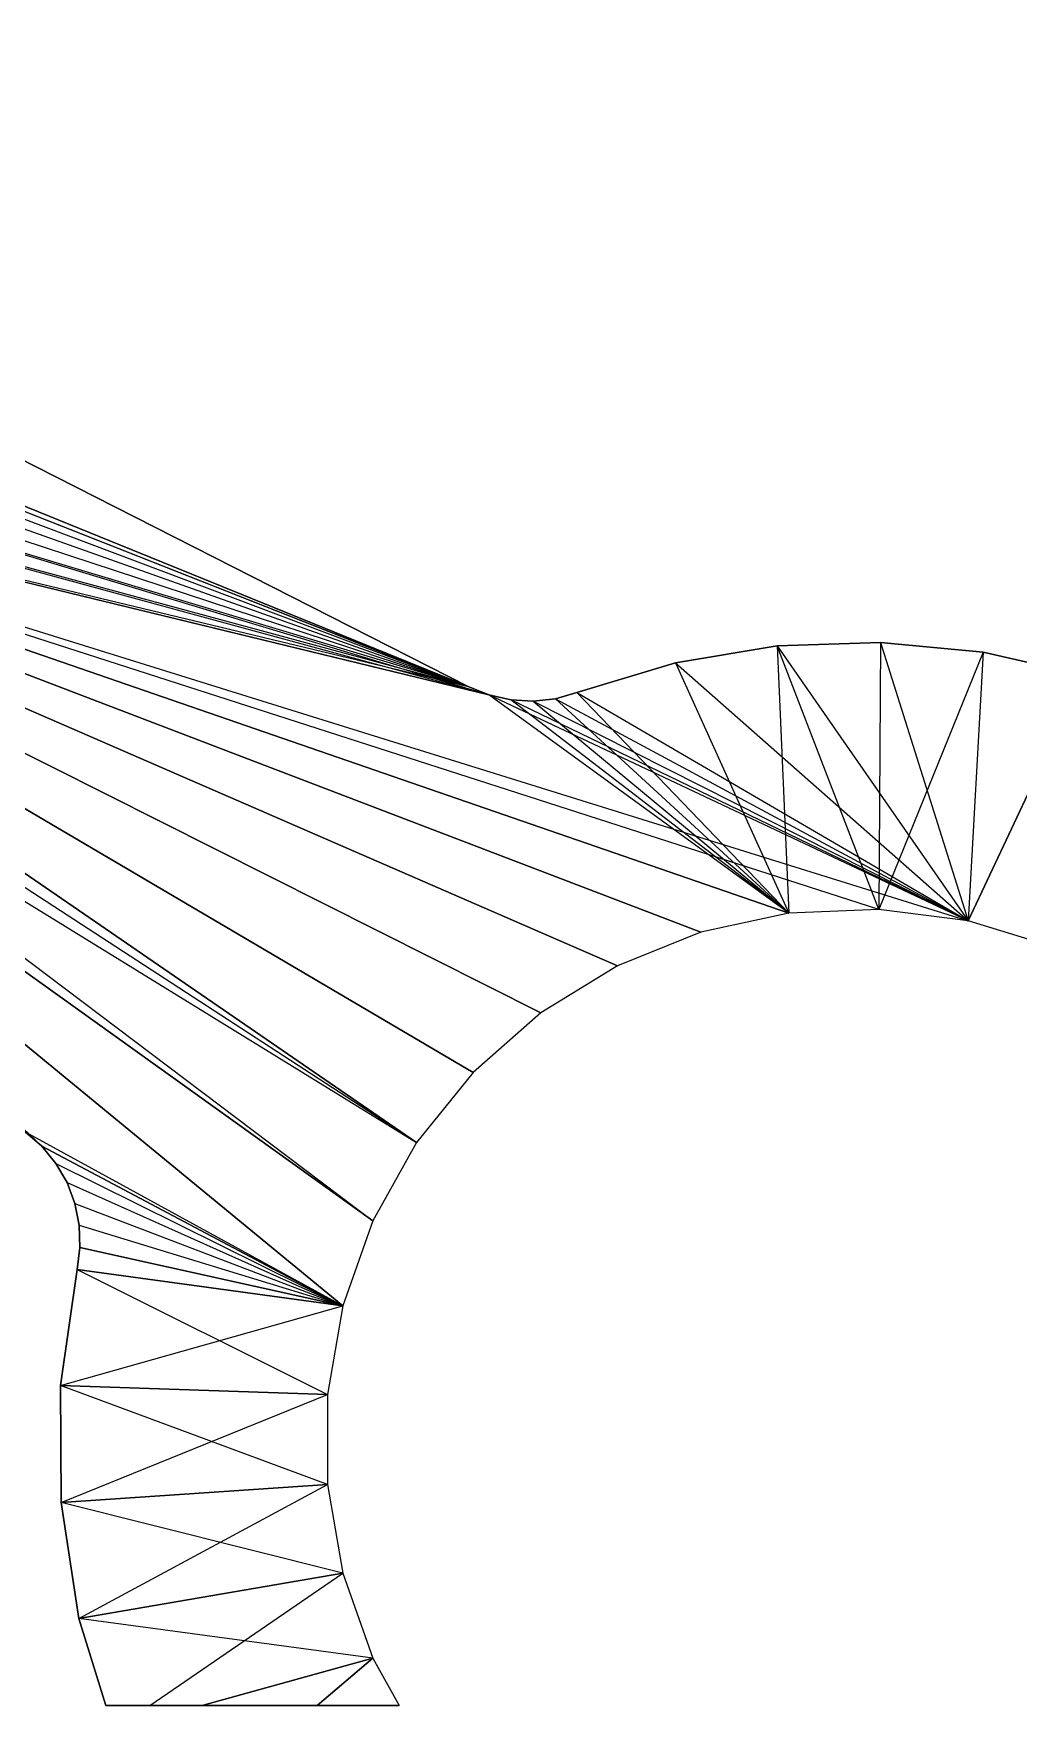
# Model space of a CAD drawing. Header units: millimetres. Extents: x -16.1 to 15.9, y -2 to 10.7.
# Drawn here: x -6.18 to 1.22, y -2 to 10.57 of the extents above; entities that cross this region are included whole.
import ezdxf

# ---------------------------------------------------------------- set-up
doc = ezdxf.new("R2010")
doc.units = ezdxf.units.MM
doc.layers.add('Body', color=7, linetype='CONTINUOUS')

msp = doc.modelspace()

# ---------------------------------------------------------------- linework, layer by layer
at = {"layer": 'Body'}
for p, q in [((-12.5793, 10.5696, -0.0254), (-2.91577, 5.66044, 0.8128)), ((-2.91577, 5.66044, -0.0254), (-12.5793, 10.5696, -0.0254)), ((-12.5793, 10.5696, 0.8128), (-2.91577, 5.66044, 0.8128)), ((-12.5793, 10.5696, -0.0254), (-2.91577, 5.66044, 0.8128)), ((-2.91577, 5.66044, -0.0254), (-12.5793, 10.5696, -0.0254)), ((-12.5793, 10.5696, 0.8128), (-2.91577, 5.66044, 0.8128)), ((-11.5896, 9.1874, -0.0254), (-2.91577, 5.66044, -0.0254)), ((-2.91577, 5.66044, 0.8128), (-11.5896, 9.1874, 0.8128)), ((-11.5896, 9.1874, -0.0254), (-2.91577, 5.66044, -0.0254)), ((-2.91577, 5.66044, 0.8128), (-11.5896, 9.1874, 0.8128)), ((-11.4226, 9.01323, -0.0254), (-2.91577, 5.66044, -0.0254)), ((-2.91577, 5.66044, 0.8128), (-11.4226, 9.01323, 0.8128)), ((-11.4226, 9.01323, -0.0254), (-2.91577, 5.66044, -0.0254)), ((-2.91577, 5.66044, 0.8128), (-11.4226, 9.01323, 0.8128)), ((-2.91577, 5.66044, -0.0254), (-11.2875, 8.81334, -0.0254)), ((-2.91577, 5.66044, -0.0254), (-11.2875, 8.81334, -0.0254)), ((-2.91577, 5.66044, 0.8128), (-11.2875, 8.81334, 0.8128)), ((-2.91577, 5.66044, 0.8128), (-11.2875, 8.81334, 0.8128)), ((-11.1882, 8.5935, -0.0254), (-2.91577, 5.66044, -0.0254)), ((-11.1882, 8.5935, -0.0254), (-2.91577, 5.66044, -0.0254)), ((-11.1882, 8.5935, 0.8128), (-2.91577, 5.66044, 0.8128)), ((-11.1882, 8.5935, 0.8128), (-2.91577, 5.66044, 0.8128)), ((-11.1274, 8.36003, -0.0254), (-2.91577, 5.66044, -0.0254)), ((-11.1274, 8.36003, -0.0254), (-2.91577, 5.66044, -0.0254)), ((-11.1274, 8.36003, 0.8128), (-2.91577, 5.66044, 0.8128)), ((-11.1274, 8.36003, 0.8128), (-2.91577, 5.66044, 0.8128)), ((-2.91577, 5.66044, -0.0254), (-11.1069, 8.11965, -0.0254)), ((-2.91577, 5.66044, -0.0254), (-11.1069, 8.11965, -0.0254)), ((-2.91577, 5.66044, 0.8128), (-11.1069, 8.11965, 0.8128)), ((-11.1069, 8.11965, 0.8128), (-2.76017, 5.59698, 0.8128)), ((-2.91577, 5.66044, 0.8128), (-11.1069, 8.11965, 0.8128)), ((-11.1069, 8.11965, 0.8128), (-2.76017, 5.59698, 0.8128)), ((-11.1274, 7.87926, -0.0254), (-2.91577, 5.66044, -0.0254)), ((-11.1274, 7.87926, -0.0254), (-2.91577, 5.66044, -0.0254)), ((-11.1274, 7.87926, 0.8128), (-2.76017, 5.59698, 0.8128)), ((-11.1274, 7.87926, 0.8128), (-2.76017, 5.59698, 0.8128)), ((0.169247, 3.98421, -0.0254), (-11.1882, 7.64579, -0.0254)), ((-11.1882, 7.64579, -0.0254), (0.840147, 3.89829, -0.0254)), ((0.169247, 3.98421, -0.0254), (-11.1882, 7.64579, -0.0254)), ((-11.1882, 7.64579, -0.0254), (-0.506522, 3.9555, -0.0254)), ((-11.1882, 7.64579, -0.0254), (-2.76017, 5.59698, -0.0254)), ((-11.1882, 7.64579, -0.0254), (0.840147, 3.89829, -0.0254)), ((-11.1882, 7.64579, -0.0254), (-0.506522, 3.9555, -0.0254)), ((-11.1882, 7.64579, -0.0254), (-1.16772, 3.813, -0.0254)), ((-11.1882, 7.64579, -0.0254), (-2.91577, 5.66044, -0.0254)), ((-11.1882, 7.64579, -0.0254), (-2.76017, 5.59698, -0.0254)), ((-11.1882, 7.64579, -0.0254), (-1.16772, 3.813, -0.0254)), ((-11.1882, 7.64579, -0.0254), (-1.79532, 3.56081, -0.0254)), ((-11.1882, 7.64579, -0.0254), (-2.91577, 5.66044, -0.0254)), ((-11.1882, 7.64579, -0.0254), (-1.79532, 3.56081, -0.0254)), ((-11.1882, 7.64579, -0.0254), (-2.37128, 3.20618, -0.0254)), ((-0.506522, 3.9555, 0.8128), (-11.1882, 7.64579, 0.8128)), ((-1.16772, 3.813, 0.8128), (-11.1882, 7.64579, 0.8128)), ((-11.1882, 7.64579, -0.0254), (-2.37128, 3.20618, -0.0254)), ((-11.1882, 7.64579, -0.0254), (-2.87902, 2.75931, -0.0254)), ((-2.76017, 5.59698, 0.8128), (-11.1882, 7.64579, 0.8128)), ((-0.506522, 3.9555, 0.8128), (-11.1882, 7.64579, 0.8128)), ((-1.16772, 3.813, 0.8128), (-11.1882, 7.64579, 0.8128)), ((-1.79532, 3.56081, 0.8128), (-11.1882, 7.64579, 0.8128)), ((-11.1882, 7.64579, -0.0254), (-2.87902, 2.75931, -0.0254)), ((-3.30393, 2.23307, -0.0254), (-11.1882, 7.64579, -0.0254)), ((-2.76017, 5.59698, 0.8128), (-11.1882, 7.64579, 0.8128)), ((-11.1882, 7.64579, 0.8128), (-3.30393, 2.23307, 0.8128)), ((-1.79532, 3.56081, 0.8128), (-11.1882, 7.64579, 0.8128)), ((-2.37128, 3.20618, 0.8128), (-11.1882, 7.64579, 0.8128)), ((-3.30393, 2.23307, -0.0254), (-11.1882, 7.64579, -0.0254)), ((-2.87902, 2.75931, 0.8128), (-11.1882, 7.64579, 0.8128)), ((-11.1882, 7.64579, 0.8128), (-3.30393, 2.23307, 0.8128)), ((-2.37128, 3.20618, 0.8128), (-11.1882, 7.64579, 0.8128)), ((-2.87902, 2.75931, 0.8128), (-11.1882, 7.64579, 0.8128)), ((-3.30393, 2.23307, 0.8128), (-11.2875, 7.42595, 0.8128)), ((-3.30393, 2.23307, -0.0254), (-11.2875, 7.42595, -0.0254)), ((-3.30393, 2.23307, 0.8128), (-11.2875, 7.42595, 0.8128)), ((-11.2875, 7.42595, 0.8128), (-3.6338, 1.64258, 0.8128)), ((-3.30393, 2.23307, -0.0254), (-11.2875, 7.42595, -0.0254)), ((-11.2875, 7.42595, 0.8128), (-3.6338, 1.64258, 0.8128)), ((-11.4226, 7.22607, -0.0254), (-3.30393, 2.23307, -0.0254)), ((-3.6338, 1.64258, 0.8128), (-11.4226, 7.22607, 0.8128)), ((-11.4226, 7.22607, -0.0254), (-3.30393, 2.23307, -0.0254)), ((-11.4226, 7.22607, -0.0254), (-3.6338, 1.64258, -0.0254)), ((-3.6338, 1.64258, 0.8128), (-11.4226, 7.22607, 0.8128)), ((-11.4226, 7.22607, 0.8128), (-3.85913, 1.00484, 0.8128)), ((-11.4226, 7.22607, -0.0254), (-3.6338, 1.64258, -0.0254)), ((-3.85913, 1.00484, -0.0254), (-11.4226, 7.22607, -0.0254)), ((-11.4226, 7.22607, 0.8128), (-3.85913, 1.00484, 0.8128)), ((-6.12104, 2.20407, -0.0254), (-11.4226, 7.22607, -0.0254)), ((-3.85913, 1.00484, -0.0254), (-11.4226, 7.22607, -0.0254)), ((-6.12104, 2.20407, -0.0254), (-11.4226, 7.22607, -0.0254)), ((-6.12104, 2.20407, -0.0254), (-11.5896, 7.05189, -0.0254)), ((-6.12104, 2.20407, -0.0254), (-11.5896, 7.05189, -0.0254)), ((-0.592945, 5.965, -0.0254), (-1.35768, 5.83862, -0.0254)), ((-0.592945, 5.965, -0.0254), (-1.35768, 5.83862, -0.0254)), ((-0.592945, 5.965, 0.8128), (-1.35768, 5.83862, -0.0254)), ((-1.35768, 5.83862, 0.8128), (-0.592945, 5.965, 0.8128)), ((-0.592945, 5.965, 0.8128), (-1.35768, 5.83862, -0.0254)), ((-1.35768, 5.83862, 0.8128), (-0.592945, 5.965, 0.8128)), ((0.181707, 5.99164, -0.0254), (-0.592945, 5.965, -0.0254)), ((0.181707, 5.99164, -0.0254), (-0.592945, 5.965, -0.0254)), ((0.181707, 5.99164, 0.8128), (-0.592945, 5.965, -0.0254)), ((-0.592945, 5.965, 0.8128), (0.181707, 5.99164, 0.8128)), ((0.181707, 5.99164, 0.8128), (-0.592945, 5.965, -0.0254)), ((-0.592945, 5.965, 0.8128), (0.181707, 5.99164, 0.8128)), ((-0.592945, 5.965, -0.0254), (0.840147, 3.89829, -0.0254)), ((-0.592945, 5.965, -0.0254), (0.840147, 3.89829, -0.0254)), ((-0.592945, 5.965, 0.8128), (-0.592945, 5.965, -0.0254)), ((0.169247, 3.98421, 0.8128), (-0.592945, 5.965, 0.8128)), ((-0.592945, 5.965, 0.8128), (-0.592945, 5.965, -0.0254)), ((0.169247, 3.98421, 0.8128), (-0.592945, 5.965, 0.8128)), ((-0.592945, 5.965, 0.8128), (-0.506522, 3.9555, 0.8128)), ((-0.592945, 5.965, 0.8128), (-0.506522, 3.9555, 0.8128)), ((0.181707, 5.99164, 0.8128), (0.169247, 3.98421, 0.8128)), ((0.181707, 5.99164, 0.8128), (0.169247, 3.98421, 0.8128)), ((0.95332, 5.91811, 0.8128), (0.169247, 3.98421, 0.8128)), ((0.95332, 5.91811, 0.8128), (0.169247, 3.98421, 0.8128)), ((0.181707, 5.99164, -0.0254), (0.95332, 5.91811, 0.8128)), ((0.95332, 5.91811, -0.0254), (0.181707, 5.99164, -0.0254)), ((0.95332, 5.91811, -0.0254), (0.181707, 5.99164, -0.0254)), ((0.181707, 5.99164, -0.0254), (0.840147, 3.89829, -0.0254)), ((0.181707, 5.99164, -0.0254), (0.181707, 5.99164, 0.8128)), ((0.181707, 5.99164, 0.8128), (0.95332, 5.91811, 0.8128)), ((0.181707, 5.99164, -0.0254), (0.95332, 5.91811, 0.8128)), ((0.181707, 5.99164, -0.0254), (0.840147, 3.89829, -0.0254)), ((0.181707, 5.99164, -0.0254), (0.181707, 5.99164, 0.8128)), ((0.181707, 5.99164, 0.8128), (0.95332, 5.91811, 0.8128)), ((0.95332, 5.91811, -0.0254), (0.840147, 3.89829, -0.0254)), ((0.95332, 5.91811, 0.8128), (0.840147, 3.89829, 0.8128)), ((0.95332, 5.91811, -0.0254), (0.840147, 3.89829, -0.0254)), ((0.95332, 5.91811, 0.8128), (0.840147, 3.89829, 0.8128)), ((0.95332, 5.91811, -0.0254), (1.70899, 5.74562, 0.8128)), ((1.70899, 5.74562, -0.0254), (0.95332, 5.91811, -0.0254)), ((0.95332, 5.91811, -0.0254), (0.95332, 5.91811, 0.8128)), ((0.95332, 5.91811, 0.8128), (1.70899, 5.74562, 0.8128)), ((0.95332, 5.91811, -0.0254), (1.70899, 5.74562, 0.8128)), ((1.70899, 5.74562, -0.0254), (0.95332, 5.91811, -0.0254)), ((0.95332, 5.91811, -0.0254), (0.95332, 5.91811, 0.8128)), ((0.95332, 5.91811, 0.8128), (1.70899, 5.74562, 0.8128)), ((-1.35768, 5.83862, -0.0254), (-2.09972, 5.61462, -0.0254)), ((-1.35768, 5.83862, -0.0254), (-2.09972, 5.61462, -0.0254)), ((-1.35768, 5.83862, 0.8128), (-2.09972, 5.61462, -0.0254)), ((-2.09972, 5.61462, 0.8128), (-1.35768, 5.83862, 0.8128)), ((-1.35768, 5.83862, 0.8128), (-2.09972, 5.61462, -0.0254)), ((-2.09972, 5.61462, 0.8128), (-1.35768, 5.83862, 0.8128)), ((-1.35768, 5.83862, -0.0254), (0.840147, 3.89829, -0.0254)), ((-1.35768, 5.83862, -0.0254), (0.840147, 3.89829, -0.0254)), ((-1.35768, 5.83862, 0.8128), (-1.35768, 5.83862, -0.0254)), ((-1.35768, 5.83862, 0.8128), (-1.35768, 5.83862, -0.0254)), ((-1.35768, 5.83862, 0.8128), (-0.506522, 3.9555, 0.8128)), ((-1.35768, 5.83862, 0.8128), (-0.506522, 3.9555, 0.8128)), ((-2.91577, 5.66044, -0.0254), (-2.76017, 5.59698, -0.0254)), ((-2.91577, 5.66044, 0.8128), (-2.91577, 5.66044, -0.0254)), ((-2.91577, 5.66044, 0.8128), (-2.76017, 5.59698, -0.0254)), ((-2.91577, 5.66044, -0.0254), (-2.76017, 5.59698, -0.0254)), ((-2.91577, 5.66044, 0.8128), (-2.91577, 5.66044, -0.0254)), ((-2.76017, 5.59698, 0.8128), (-2.91577, 5.66044, 0.8128)), ((-2.91577, 5.66044, 0.8128), (-2.76017, 5.59698, -0.0254)), ((-2.76017, 5.59698, 0.8128), (-2.91577, 5.66044, 0.8128)), ((0.840147, 3.89829, -0.0254), (1.70899, 5.74562, -0.0254)), ((0.840147, 3.89829, -0.0254), (1.70899, 5.74562, -0.0254)), ((1.70899, 5.74562, 0.8128), (0.840147, 3.89829, 0.8128)), ((1.70899, 5.74562, 0.8128), (0.840147, 3.89829, 0.8128)), ((0.840147, 3.89829, -0.0254), (-2.76017, 5.59698, -0.0254)), ((-2.76017, 5.59698, -0.0254), (-2.59625, 5.56004, -0.0254)), ((0.840147, 3.89829, -0.0254), (-2.76017, 5.59698, -0.0254)), ((-2.76017, 5.59698, -0.0254), (-2.76017, 5.59698, 0.8128)), ((-2.76017, 5.59698, 0.8128), (-2.59625, 5.56004, -0.0254)), ((-2.76017, 5.59698, -0.0254), (-2.59625, 5.56004, -0.0254)), ((-2.76017, 5.59698, -0.0254), (-2.76017, 5.59698, 0.8128)), ((-2.59625, 5.56004, 0.8128), (-2.76017, 5.59698, 0.8128)), ((-2.76017, 5.59698, 0.8128), (-2.59625, 5.56004, -0.0254)), ((-2.59625, 5.56004, 0.8128), (-2.76017, 5.59698, 0.8128)), ((-0.506522, 3.9555, 0.8128), (-2.76017, 5.59698, 0.8128)), ((-0.506522, 3.9555, 0.8128), (-2.76017, 5.59698, 0.8128)), ((0.840147, 3.89829, -0.0254), (-2.59625, 5.56004, -0.0254)), ((-2.59625, 5.56004, -0.0254), (-2.42847, 5.55062, -0.0254)), ((0.840147, 3.89829, -0.0254), (-2.59625, 5.56004, -0.0254)), ((-2.59625, 5.56004, -0.0254), (-2.59625, 5.56004, 0.8128)), ((-2.59625, 5.56004, -0.0254), (-2.59625, 5.56004, 0.8128)), ((-2.59625, 5.56004, 0.8128), (-2.42847, 5.55062, -0.0254)), ((-2.59625, 5.56004, -0.0254), (-2.42847, 5.55062, -0.0254)), ((-2.42847, 5.55062, 0.8128), (-2.59625, 5.56004, 0.8128)), ((-2.59625, 5.56004, 0.8128), (-2.42847, 5.55062, -0.0254)), ((-0.506522, 3.9555, 0.8128), (-2.59625, 5.56004, 0.8128)), ((-2.42847, 5.55062, 0.8128), (-2.59625, 5.56004, 0.8128)), ((-0.506522, 3.9555, 0.8128), (-2.59625, 5.56004, 0.8128)), ((-2.42847, 5.55062, -0.0254), (-2.26144, 5.56898, -0.0254)), ((-2.42847, 5.55062, 0.8128), (-2.26144, 5.56898, -0.0254)), ((-2.26144, 5.56898, 0.8128), (-2.42847, 5.55062, 0.8128)), ((-2.42847, 5.55062, 0.8128), (-2.26144, 5.56898, -0.0254)), ((-2.42847, 5.55062, -0.0254), (-2.26144, 5.56898, -0.0254)), ((-2.26144, 5.56898, 0.8128), (-2.42847, 5.55062, 0.8128)), ((-2.42847, 5.55062, -0.0254), (0.840147, 3.89829, -0.0254)), ((-2.42847, 5.55062, -0.0254), (0.840147, 3.89829, -0.0254)), ((-2.42847, 5.55062, 0.8128), (-2.42847, 5.55062, -0.0254)), ((-2.42847, 5.55062, 0.8128), (-0.506522, 3.9555, 0.8128)), ((-2.42847, 5.55062, 0.8128), (-2.42847, 5.55062, -0.0254)), ((-2.42847, 5.55062, 0.8128), (-0.506522, 3.9555, 0.8128)), ((-2.26144, 5.56898, -0.0254), (-2.09972, 5.61462, -0.0254)), ((-2.26144, 5.56898, 0.8128), (-2.09972, 5.61462, -0.0254)), ((-2.26144, 5.56898, -0.0254), (-2.09972, 5.61462, -0.0254)), ((-2.26144, 5.56898, 0.8128), (-2.09972, 5.61462, -0.0254)), ((-2.09972, 5.61462, 0.8128), (-2.26144, 5.56898, 0.8128)), ((-2.09972, 5.61462, 0.8128), (-2.26144, 5.56898, 0.8128)), ((-2.26144, 5.56898, -0.0254), (0.840147, 3.89829, -0.0254)), ((-2.26144, 5.56898, 0.8128), (-2.26144, 5.56898, -0.0254)), ((-2.26144, 5.56898, -0.0254), (0.840147, 3.89829, -0.0254)), ((-2.26144, 5.56898, 0.8128), (-2.26144, 5.56898, -0.0254)), ((-2.26144, 5.56898, 0.8128), (-0.506522, 3.9555, 0.8128)), ((-2.26144, 5.56898, 0.8128), (-0.506522, 3.9555, 0.8128)), ((-2.09972, 5.61462, -0.0254), (0.840147, 3.89829, -0.0254)), ((-2.09972, 5.61462, -0.0254), (0.840147, 3.89829, -0.0254)), ((-2.09972, 5.61462, -0.0254), (-2.09972, 5.61462, 0.8128)), ((-0.506522, 3.9555, 0.8128), (-2.09972, 5.61462, 0.8128)), ((-2.09972, 5.61462, -0.0254), (-2.09972, 5.61462, 0.8128)), ((-0.506522, 3.9555, 0.8128), (-2.09972, 5.61462, 0.8128)), ((-0.506522, 3.9555, -0.0254), (-1.16772, 3.813, -0.0254)), ((-0.506522, 3.9555, 0.8128), (-1.16772, 3.813, -0.0254)), ((-0.506522, 3.9555, -0.0254), (-1.16772, 3.813, -0.0254)), ((-0.506522, 3.9555, 0.8128), (-1.16772, 3.813, 0.8128)), ((-0.506522, 3.9555, 0.8128), (-1.16772, 3.813, -0.0254)), ((-0.506522, 3.9555, 0.8128), (-1.16772, 3.813, 0.8128)), ((0.169247, 3.98421, 0.8128), (-0.506522, 3.9555, -0.0254)), ((0.169247, 3.98421, -0.0254), (-0.506522, 3.9555, -0.0254)), ((0.169247, 3.98421, -0.0254), (-0.506522, 3.9555, -0.0254)), ((0.169247, 3.98421, 0.8128), (-0.506522, 3.9555, 0.8128)), ((0.169247, 3.98421, 0.8128), (-0.506522, 3.9555, 0.8128)), ((0.169247, 3.98421, 0.8128), (-0.506522, 3.9555, -0.0254)), ((-0.506522, 3.9555, -0.0254), (-0.506522, 3.9555, 0.8128)), ((-0.506522, 3.9555, -0.0254), (-0.506522, 3.9555, 0.8128)), ((0.840147, 3.89829, 0.8128), (0.169247, 3.98421, 0.8128)), ((0.840147, 3.89829, 0.8128), (0.169247, 3.98421, -0.0254)), ((0.840147, 3.89829, -0.0254), (0.169247, 3.98421, -0.0254)), ((0.169247, 3.98421, 0.8128), (0.169247, 3.98421, -0.0254)), ((0.840147, 3.89829, 0.8128), (0.169247, 3.98421, -0.0254)), ((0.840147, 3.89829, 0.8128), (0.169247, 3.98421, 0.8128)), ((0.840147, 3.89829, -0.0254), (0.169247, 3.98421, -0.0254)), ((0.169247, 3.98421, 0.8128), (0.169247, 3.98421, -0.0254)), ((1.48688, 3.70024, -0.0254), (0.840147, 3.89829, -0.0254)), ((1.48688, 3.70024, 0.8128), (0.840147, 3.89829, 0.8128)), ((1.48688, 3.70024, 0.8128), (0.840147, 3.89829, -0.0254)), ((1.48688, 3.70024, -0.0254), (0.840147, 3.89829, -0.0254)), ((0.840147, 3.89829, 0.8128), (0.840147, 3.89829, -0.0254)), ((1.48688, 3.70024, 0.8128), (0.840147, 3.89829, -0.0254)), ((1.48688, 3.70024, 0.8128), (0.840147, 3.89829, 0.8128)), ((0.840147, 3.89829, 0.8128), (0.840147, 3.89829, -0.0254)), ((-1.16772, 3.813, -0.0254), (-1.79532, 3.56081, -0.0254)), ((-1.16772, 3.813, 0.8128), (-1.79532, 3.56081, -0.0254)), ((-1.16772, 3.813, -0.0254), (-1.79532, 3.56081, -0.0254)), ((-1.16772, 3.813, 0.8128), (-1.79532, 3.56081, 0.8128)), ((-1.16772, 3.813, 0.8128), (-1.79532, 3.56081, -0.0254)), ((-1.16772, 3.813, 0.8128), (-1.79532, 3.56081, 0.8128)), ((-1.16772, 3.813, -0.0254), (-1.16772, 3.813, 0.8128)), ((-1.16772, 3.813, -0.0254), (-1.16772, 3.813, 0.8128)), ((-1.79532, 3.56081, -0.0254), (-2.37128, 3.20618, -0.0254)), ((-1.79532, 3.56081, 0.8128), (-2.37128, 3.20618, -0.0254)), ((-1.79532, 3.56081, -0.0254), (-2.37128, 3.20618, -0.0254)), ((-1.79532, 3.56081, 0.8128), (-2.37128, 3.20618, 0.8128)), ((-1.79532, 3.56081, 0.8128), (-2.37128, 3.20618, -0.0254)), ((-1.79532, 3.56081, 0.8128), (-2.37128, 3.20618, 0.8128)), ((-1.79532, 3.56081, -0.0254), (-1.79532, 3.56081, 0.8128)), ((-1.79532, 3.56081, -0.0254), (-1.79532, 3.56081, 0.8128)), ((-2.37128, 3.20618, -0.0254), (-2.87902, 2.75931, -0.0254)), ((-2.37128, 3.20618, 0.8128), (-2.87902, 2.75931, -0.0254)), ((-2.37128, 3.20618, -0.0254), (-2.87902, 2.75931, -0.0254)), ((-2.37128, 3.20618, 0.8128), (-2.87902, 2.75931, 0.8128)), ((-2.37128, 3.20618, 0.8128), (-2.87902, 2.75931, -0.0254)), ((-2.37128, 3.20618, 0.8128), (-2.87902, 2.75931, 0.8128)), ((-2.37128, 3.20618, -0.0254), (-2.37128, 3.20618, 0.8128)), ((-2.37128, 3.20618, -0.0254), (-2.37128, 3.20618, 0.8128)), ((-2.87902, 2.75931, -0.0254), (-3.30393, 2.23307, -0.0254)), ((-2.87902, 2.75931, 0.8128), (-3.30393, 2.23307, -0.0254)), ((-2.87902, 2.75931, -0.0254), (-3.30393, 2.23307, -0.0254)), ((-2.87902, 2.75931, 0.8128), (-3.30393, 2.23307, 0.8128)), ((-2.87902, 2.75931, 0.8128), (-3.30393, 2.23307, 0.8128)), ((-2.87902, 2.75931, 0.8128), (-3.30393, 2.23307, -0.0254)), ((-2.87902, 2.75931, -0.0254), (-2.87902, 2.75931, 0.8128)), ((-2.87902, 2.75931, -0.0254), (-2.87902, 2.75931, 0.8128)), ((-6.24691, 2.31372, 0.8128), (-3.85913, 1.00484, 0.8128)), ((-6.24691, 2.31372, 0.8128), (-6.12104, 2.20407, 0.8128)), ((-6.24691, 2.31372, 0.8128), (-3.85913, 1.00484, 0.8128)), ((-6.12104, 2.20407, -0.0254), (-6.24691, 2.31372, -0.0254)), ((-6.12104, 2.20407, 0.8128), (-6.24691, 2.31372, -0.0254)), ((-6.24691, 2.31372, 0.8128), (-6.12104, 2.20407, 0.8128)), ((-6.12104, 2.20407, 0.8128), (-6.24691, 2.31372, -0.0254)), ((-6.12104, 2.20407, -0.0254), (-6.24691, 2.31372, -0.0254)), ((-6.12104, 2.20407, -0.0254), (-3.85913, 1.00484, -0.0254)), ((-3.85913, 1.00484, 0.8128), (-6.12104, 2.20407, 0.8128)), ((-6.01482, 2.0753, -0.0254), (-6.12104, 2.20407, -0.0254)), ((-6.12104, 2.20407, -0.0254), (-3.85913, 1.00484, -0.0254)), ((-6.12104, 2.20407, 0.8128), (-6.01482, 2.0753, 0.8128)), ((-3.85913, 1.00484, 0.8128), (-6.12104, 2.20407, 0.8128)), ((-6.01482, 2.0753, 0.8128), (-6.12104, 2.20407, -0.0254)), ((-6.01482, 2.0753, -0.0254), (-6.12104, 2.20407, -0.0254)), ((-6.12104, 2.20407, 0.8128), (-6.12104, 2.20407, -0.0254)), ((-6.12104, 2.20407, 0.8128), (-6.12104, 2.20407, -0.0254)), ((-6.01482, 2.0753, 0.8128), (-6.12104, 2.20407, -0.0254)), ((-6.12104, 2.20407, 0.8128), (-6.01482, 2.0753, 0.8128)), ((-3.30393, 2.23307, 0.8128), (-3.6338, 1.64258, 0.8128)), ((-3.30393, 2.23307, 0.8128), (-3.6338, 1.64258, 0.8128)), ((-3.30393, 2.23307, 0.8128), (-3.6338, 1.64258, -0.0254)), ((-3.30393, 2.23307, 0.8128), (-3.6338, 1.64258, -0.0254)), ((-3.30393, 2.23307, -0.0254), (-3.6338, 1.64258, -0.0254)), ((-3.30393, 2.23307, -0.0254), (-3.6338, 1.64258, -0.0254)), ((-3.30393, 2.23307, -0.0254), (-3.30393, 2.23307, 0.8128)), ((-3.30393, 2.23307, -0.0254), (-3.30393, 2.23307, 0.8128)), ((-6.01482, 2.0753, -0.0254), (-3.85913, 1.00484, -0.0254)), ((-6.01482, 2.0753, 0.8128), (-3.85913, 1.00484, 0.8128)), ((-6.01482, 2.0753, 0.8128), (-6.01482, 2.0753, -0.0254)), ((-5.93112, 1.93087, -0.0254), (-6.01482, 2.0753, -0.0254)), ((-6.01482, 2.0753, -0.0254), (-3.85913, 1.00484, -0.0254)), ((-6.01482, 2.0753, 0.8128), (-5.93112, 1.93087, 0.8128)), ((-6.01482, 2.0753, 0.8128), (-3.85913, 1.00484, 0.8128)), ((-6.01482, 2.0753, 0.8128), (-6.01482, 2.0753, -0.0254)), ((-5.93112, 1.93087, 0.8128), (-6.01482, 2.0753, -0.0254)), ((-6.01482, 2.0753, 0.8128), (-5.93112, 1.93087, 0.8128)), ((-5.93112, 1.93087, 0.8128), (-6.01482, 2.0753, -0.0254)), ((-5.93112, 1.93087, -0.0254), (-6.01482, 2.0753, -0.0254)), ((-5.93112, 1.93087, -0.0254), (-3.85913, 1.00484, -0.0254)), ((-5.93112, 1.93087, 0.8128), (-3.85913, 1.00484, 0.8128)), ((-5.93112, 1.93087, 0.8128), (-5.93112, 1.93087, -0.0254)), ((-5.8722, 1.77469, -0.0254), (-5.93112, 1.93087, -0.0254)), ((-5.93112, 1.93087, -0.0254), (-3.85913, 1.00484, -0.0254)), ((-5.93112, 1.93087, 0.8128), (-5.8722, 1.77469, 0.8128)), ((-5.93112, 1.93087, 0.8128), (-3.85913, 1.00484, 0.8128)), ((-5.93112, 1.93087, 0.8128), (-5.93112, 1.93087, -0.0254)), ((-5.8722, 1.77469, 0.8128), (-5.93112, 1.93087, -0.0254)), ((-5.93112, 1.93087, 0.8128), (-5.8722, 1.77469, 0.8128)), ((-5.8722, 1.77469, 0.8128), (-5.93112, 1.93087, -0.0254)), ((-5.8722, 1.77469, -0.0254), (-5.93112, 1.93087, -0.0254)), ((-5.8722, 1.77469, -0.0254), (-3.85913, 1.00484, -0.0254)), ((-5.8722, 1.77469, 0.8128), (-3.85913, 1.00484, 0.8128)), ((-5.8722, 1.77469, 0.8128), (-5.8722, 1.77469, -0.0254)), ((-5.83965, 1.61096, -0.0254), (-5.8722, 1.77469, -0.0254)), ((-5.8722, 1.77469, -0.0254), (-3.85913, 1.00484, -0.0254)), ((-5.8722, 1.77469, 0.8128), (-5.83965, 1.61096, 0.8128)), ((-5.8722, 1.77469, 0.8128), (-3.85913, 1.00484, 0.8128)), ((-5.8722, 1.77469, 0.8128), (-5.8722, 1.77469, -0.0254)), ((-5.83965, 1.61096, 0.8128), (-5.8722, 1.77469, -0.0254)), ((-5.8722, 1.77469, 0.8128), (-5.83965, 1.61096, 0.8128)), ((-5.83965, 1.61096, 0.8128), (-5.8722, 1.77469, -0.0254)), ((-5.83965, 1.61096, -0.0254), (-5.8722, 1.77469, -0.0254)), ((-3.6338, 1.64258, 0.8128), (-3.85913, 1.00484, 0.8128)), ((-3.6338, 1.64258, 0.8128), (-3.85913, 1.00484, -0.0254)), ((-3.6338, 1.64258, -0.0254), (-3.85913, 1.00484, -0.0254)), ((-3.6338, 1.64258, -0.0254), (-3.85913, 1.00484, -0.0254)), ((-3.6338, 1.64258, 0.8128), (-3.85913, 1.00484, 0.8128)), ((-3.6338, 1.64258, 0.8128), (-3.85913, 1.00484, -0.0254)), ((-3.6338, 1.64258, -0.0254), (-3.6338, 1.64258, 0.8128)), ((-3.6338, 1.64258, -0.0254), (-3.6338, 1.64258, 0.8128)), ((-5.83965, 1.61096, -0.0254), (-3.85913, 1.00484, -0.0254)), ((-5.83965, 1.61096, 0.8128), (-3.85913, 1.00484, 0.8128)), ((-5.83965, 1.61096, 0.8128), (-5.83435, 1.44412, 0.8128)), ((-5.83965, 1.61096, 0.8128), (-3.85913, 1.00484, 0.8128)), ((-5.83435, 1.44412, -0.0254), (-5.83965, 1.61096, -0.0254)), ((-5.83965, 1.61096, -0.0254), (-3.85913, 1.00484, -0.0254)), ((-5.83965, 1.61096, 0.8128), (-5.83965, 1.61096, -0.0254)), ((-5.83435, 1.44412, 0.8128), (-5.83965, 1.61096, -0.0254)), ((-5.83435, 1.44412, -0.0254), (-5.83965, 1.61096, -0.0254)), ((-5.83965, 1.61096, 0.8128), (-5.83965, 1.61096, -0.0254)), ((-5.83435, 1.44412, 0.8128), (-5.83965, 1.61096, -0.0254)), ((-5.83965, 1.61096, 0.8128), (-5.83435, 1.44412, 0.8128)), ((-5.83435, 1.44412, 0.8128), (-5.85644, 1.27866, 0.8128)), ((-5.85644, 1.27866, -0.0254), (-5.83435, 1.44412, -0.0254)), ((-5.85644, 1.27866, 0.8128), (-5.83435, 1.44412, -0.0254)), ((-5.83435, 1.44412, 0.8128), (-5.85644, 1.27866, 0.8128)), ((-5.85644, 1.27866, 0.8128), (-5.83435, 1.44412, -0.0254)), ((-5.85644, 1.27866, -0.0254), (-5.83435, 1.44412, -0.0254)), ((-5.83435, 1.44412, 0.8128), (-3.85913, 1.00484, 0.8128)), ((-3.85913, 1.00484, -0.0254), (-5.83435, 1.44412, -0.0254)), ((-5.83435, 1.44412, 0.8128), (-5.83435, 1.44412, -0.0254)), ((-5.83435, 1.44412, 0.8128), (-3.85913, 1.00484, 0.8128)), ((-3.85913, 1.00484, -0.0254), (-5.83435, 1.44412, -0.0254)), ((-5.83435, 1.44412, 0.8128), (-5.83435, 1.44412, -0.0254)), ((-5.85644, 1.27866, -0.0254), (-5.98059, 0.406698, -0.0254)), ((-5.98059, 0.406698, 0.8128), (-5.85644, 1.27866, 0.8128)), ((-5.85644, 1.27866, -0.0254), (-5.98059, 0.406698, -0.0254)), ((-5.85644, 1.27866, 0.8128), (-5.98059, 0.406698, -0.0254)), ((-5.98059, 0.406698, 0.8128), (-5.85644, 1.27866, 0.8128)), ((-5.85644, 1.27866, 0.8128), (-5.98059, 0.406698, -0.0254)), ((-3.85913, 1.00484, 0.8128), (-5.85644, 1.27866, 0.8128)), ((-5.85644, 1.27866, 0.8128), (-3.97343, 0.338189, 0.8128)), ((-5.85644, 1.27866, -0.0254), (-3.85913, 1.00484, -0.0254)), ((-3.85913, 1.00484, 0.8128), (-5.85644, 1.27866, 0.8128)), ((-5.85644, 1.27866, 0.8128), (-3.97343, 0.338189, 0.8128)), ((-5.85644, 1.27866, -0.0254), (-3.85913, 1.00484, -0.0254)), ((-5.85644, 1.27866, 0.8128), (-5.85644, 1.27866, -0.0254)), ((-5.85644, 1.27866, 0.8128), (-5.85644, 1.27866, -0.0254)), ((-5.98059, 0.406698, -0.0254), (-3.85913, 1.00484, -0.0254)), ((-5.98059, 0.406698, -0.0254), (-3.85913, 1.00484, -0.0254)), ((-3.85913, 1.00484, 0.8128), (-3.97343, 0.338189, -0.0254)), ((-3.85913, 1.00484, -0.0254), (-3.97343, 0.338189, -0.0254)), ((-3.85913, 1.00484, 0.8128), (-3.97343, 0.338189, 0.8128)), ((-3.85913, 1.00484, 0.8128), (-3.97343, 0.338189, -0.0254)), ((-3.85913, 1.00484, -0.0254), (-3.97343, 0.338189, -0.0254)), ((-3.85913, 1.00484, 0.8128), (-3.97343, 0.338189, 0.8128)), ((-3.85913, 1.00484, -0.0254), (-3.85913, 1.00484, 0.8128)), ((-3.85913, 1.00484, -0.0254), (-3.85913, 1.00484, 0.8128)), ((-5.98059, 0.406698, -0.0254), (-3.97343, 0.338189, -0.0254)), ((-5.98059, 0.406698, -0.0254), (-3.97343, 0.338189, -0.0254)), ((-5.98059, 0.406698, -0.0254), (-5.97563, -0.474043, -0.0254)), ((-3.97343, 0.338189, 0.8128), (-5.98059, 0.406698, 0.8128)), ((-5.98059, 0.406698, 0.8128), (-5.98059, 0.406698, -0.0254)), ((-5.98059, 0.406698, -0.0254), (-5.97563, -0.474043, -0.0254)), ((-5.98059, 0.406698, 0.8128), (-5.97563, -0.474043, -0.0254)), ((-5.98059, 0.406698, 0.8128), (-5.98059, 0.406698, -0.0254)), ((-3.97343, 0.338189, 0.8128), (-5.98059, 0.406698, 0.8128)), ((-3.97343, -0.338189, 0.8128), (-5.98059, 0.406698, 0.8128)), ((-5.97563, -0.474043, 0.8128), (-5.98059, 0.406698, 0.8128)), ((-5.98059, 0.406698, 0.8128), (-5.97563, -0.474043, -0.0254)), ((-3.97343, -0.338189, 0.8128), (-5.98059, 0.406698, 0.8128)), ((-5.97563, -0.474043, 0.8128), (-5.98059, 0.406698, 0.8128)), ((-5.97563, -0.474043, -0.0254), (-3.97343, 0.338189, -0.0254)), ((-5.97563, -0.474043, -0.0254), (-3.97343, 0.338189, -0.0254)), ((-3.97343, 0.338189, -0.0254), (-3.97343, 0.338189, 0.8128)), ((-3.97343, 0.338189, -0.0254), (-3.97343, 0.338189, 0.8128)), ((-3.97343, 0.338189, 0.8128), (-3.97343, -0.338189, -0.0254)), ((-3.97343, 0.338189, -0.0254), (-3.97343, -0.338189, -0.0254)), ((-3.97343, 0.338189, 0.8128), (-3.97343, -0.338189, 0.8128)), ((-3.97343, 0.338189, 0.8128), (-3.97343, -0.338189, -0.0254)), ((-3.97343, 0.338189, -0.0254), (-3.97343, -0.338189, -0.0254)), ((-3.97343, 0.338189, 0.8128), (-3.97343, -0.338189, 0.8128)), ((-5.97563, -0.474043, -0.0254), (-3.97343, -0.338189, -0.0254)), ((-5.97563, -0.474043, -0.0254), (-3.97343, -0.338189, -0.0254)), ((-3.97343, -0.338189, 0.8128), (-5.97563, -0.474043, 0.8128)), ((-3.97343, -0.338189, 0.8128), (-5.97563, -0.474043, 0.8128)), ((-5.84166, -1.34455, -0.0254), (-3.97343, -0.338189, -0.0254)), ((-5.84166, -1.34455, -0.0254), (-3.97343, -0.338189, -0.0254)), ((-3.97343, -0.338189, -0.0254), (-3.97343, -0.338189, 0.8128)), ((-3.97343, -0.338189, -0.0254), (-3.97343, -0.338189, 0.8128)), ((-3.97343, -0.338189, 0.8128), (-3.85913, -1.00484, -0.0254)), ((-3.97343, -0.338189, -0.0254), (-3.85913, -1.00484, -0.0254)), ((-3.97343, -0.338189, 0.8128), (-3.85913, -1.00484, 0.8128)), ((-3.97343, -0.338189, 0.8128), (-3.85913, -1.00484, -0.0254)), ((-3.97343, -0.338189, -0.0254), (-3.85913, -1.00484, -0.0254)), ((-3.97343, -0.338189, 0.8128), (-3.85913, -1.00484, 0.8128)), ((-5.97563, -0.474043, -0.0254), (-5.84166, -1.34455, -0.0254)), ((-5.97563, -0.474043, 0.8128), (-5.97563, -0.474043, -0.0254)), ((-5.97563, -0.474043, 0.8128), (-5.97563, -0.474043, -0.0254)), ((-5.97563, -0.474043, -0.0254), (-5.84166, -1.34455, -0.0254)), ((-5.97563, -0.474043, 0.8128), (-5.84166, -1.34455, -0.0254)), ((-3.85913, -1.00484, 0.8128), (-5.97563, -0.474043, 0.8128)), ((-5.84166, -1.34455, 0.8128), (-5.97563, -0.474043, 0.8128)), ((-5.97563, -0.474043, 0.8128), (-5.84166, -1.34455, -0.0254)), ((-3.85913, -1.00484, 0.8128), (-5.97563, -0.474043, 0.8128)), ((-5.84166, -1.34455, 0.8128), (-5.97563, -0.474043, 0.8128)), ((-5.84166, -1.34455, -0.0254), (-3.85913, -1.00484, -0.0254)), ((-5.84166, -1.34455, -0.0254), (-3.85913, -1.00484, -0.0254)), ((-3.85913, -1.00484, 0.8128), (-5.84166, -1.34455, 0.8128)), ((-3.85913, -1.00484, 0.8128), (-5.84166, -1.34455, 0.8128)), ((-5.31031, -2, -0.0254), (-3.85913, -1.00484, -0.0254)), ((-5.31031, -2, -0.0254), (-3.85913, -1.00484, -0.0254)), ((-3.85913, -1.00484, -0.0254), (-3.85913, -1.00484, 0.8128)), ((-3.85913, -1.00484, -0.0254), (-3.85913, -1.00484, 0.8128)), ((-3.85913, -1.00484, 0.8128), (-3.6338, -1.64258, -0.0254)), ((-3.85913, -1.00484, -0.0254), (-3.6338, -1.64258, -0.0254)), ((-3.85913, -1.00484, 0.8128), (-3.6338, -1.64258, 0.8128)), ((-3.85913, -1.00484, 0.8128), (-3.6338, -1.64258, -0.0254)), ((-3.85913, -1.00484, -0.0254), (-3.6338, -1.64258, -0.0254)), ((-3.85913, -1.00484, 0.8128), (-3.6338, -1.64258, 0.8128)), ((-5.84166, -1.34455, -0.0254), (-5.63908, -2, -0.0254)), ((-5.84166, -1.34455, 0.8128), (-5.84166, -1.34455, -0.0254)), ((-5.84166, -1.34455, 0.8128), (-5.63908, -2, 0.159905)), ((-5.84166, -1.34455, -0.0254), (-5.63908, -2, -0.0254)), ((-5.84166, -1.34455, 0.8128), (-5.84166, -1.34455, -0.0254)), ((-3.6338, -1.64258, 0.8128), (-5.84166, -1.34455, 0.8128)), ((-5.84166, -1.34455, 0.8128), (-5.63908, -2, 0.159905)), ((-5.63908, -2, 0.8128), (-5.84166, -1.34455, 0.8128)), ((-5.63908, -2, 0.8128), (-5.84166, -1.34455, 0.8128)), ((-3.6338, -1.64258, 0.8128), (-5.84166, -1.34455, 0.8128)), ((-4.91483, -2, -0.0254), (-3.6338, -1.64258, -0.0254)), ((-4.91483, -2, -0.0254), (-3.6338, -1.64258, -0.0254)), ((-3.6338, -1.64258, 0.8128), (-4.91483, -2, 0.8128)), ((-3.6338, -1.64258, 0.8128), (-4.91483, -2, 0.8128)), ((-4.05253, -2, -0.0254), (-3.6338, -1.64258, -0.0254)), ((-4.05253, -2, -0.0254), (-3.6338, -1.64258, -0.0254)), ((-3.6338, -1.64258, 0.8128), (-4.05253, -2, 0.8128)), ((-3.6338, -1.64258, 0.8128), (-4.05253, -2, 0.8128)), ((-3.6338, -1.64258, -0.0254), (-3.6338, -1.64258, 0.8128)), ((-3.6338, -1.64258, -0.0254), (-3.43413, -2, -0.0254)), ((-3.6338, -1.64258, 0.8128), (-3.43413, -2, 0.305441)), ((-3.6338, -1.64258, -0.0254), (-3.6338, -1.64258, 0.8128)), ((-3.6338, -1.64258, -0.0254), (-3.43413, -2, -0.0254)), ((-3.6338, -1.64258, 0.8128), (-3.43413, -2, 0.305441)), ((-3.6338, -1.64258, 0.8128), (-3.43413, -2, 0.8128)), ((-3.6338, -1.64258, 0.8128), (-3.43413, -2, 0.8128)), ((-5.63908, -2, -0.0254), (-5.31031, -2, -0.0254)), ((-5.63908, -2, 0.159905), (-5.63908, -2, -0.0254)), ((-5.63908, -2, 0.8128), (-5.63908, -2, 0.159905)), ((-5.63908, -2, 0.159905), (-5.63908, -2, -0.0254)), ((-5.63908, -2, -0.0254), (-5.31031, -2, -0.0254)), ((-4.91483, -2, 0.8128), (-5.63908, -2, 0.8128)), ((-5.63908, -2, 0.8128), (-5.63908, -2, 0.159905)), ((-4.91483, -2, 0.8128), (-5.63908, -2, 0.8128)), ((-5.31031, -2, -0.0254), (-4.91483, -2, -0.0254)), ((-5.31031, -2, -0.0254), (-4.91483, -2, -0.0254)), ((-4.91483, -2, -0.0254), (-4.05253, -2, -0.0254)), ((-4.05253, -2, 0.8128), (-4.91483, -2, 0.8128)), ((-4.91483, -2, -0.0254), (-4.05253, -2, -0.0254)), ((-4.05253, -2, 0.8128), (-4.91483, -2, 0.8128)), ((-4.05253, -2, -0.0254), (-3.43413, -2, -0.0254)), ((-3.43413, -2, 0.8128), (-4.05253, -2, 0.8128)), ((-4.05253, -2, -0.0254), (-3.43413, -2, -0.0254)), ((-3.43413, -2, 0.8128), (-4.05253, -2, 0.8128)), ((-3.43413, -2, -0.0254), (-3.43413, -2, 0.305441)), ((-3.43413, -2, 0.305441), (-3.43413, -2, 0.8128)), ((-3.43413, -2, -0.0254), (-3.43413, -2, 0.305441)), ((-3.43413, -2, 0.305441), (-3.43413, -2, 0.8128))]:
    msp.add_line(p, q, dxfattribs=at)

doc.saveas('drawing.dxf')
